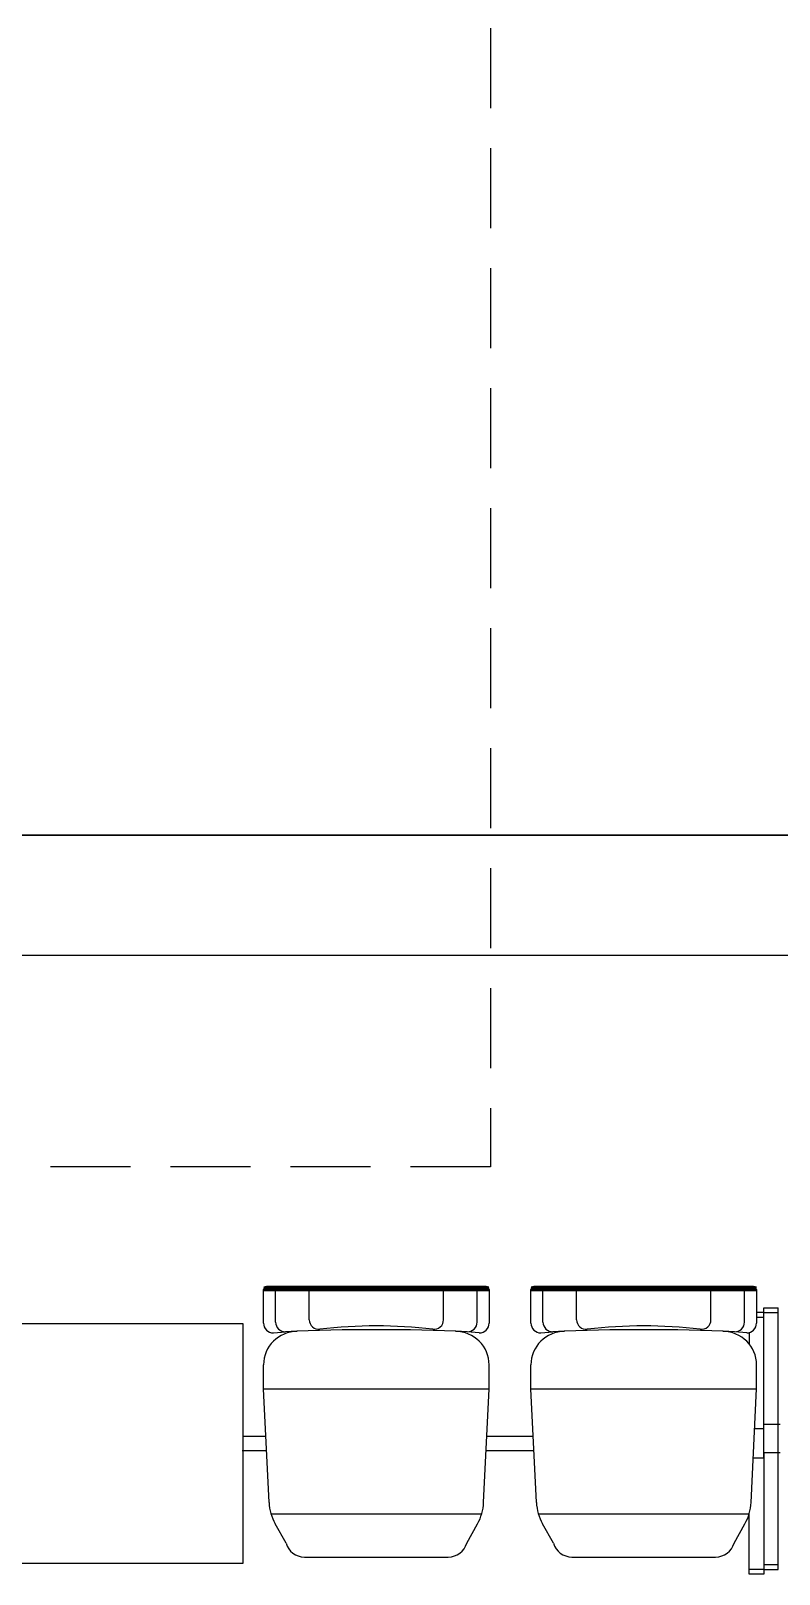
# Model space of a CAD drawing. Header units: inches. Extents: x 482566 to 494966, y -26460 to -22226.
# Drawn here: x 486494.7 to 486564.8, y -23261.7 to -23117.1 of the extents above; entities that cross this region are included whole.
import ezdxf

# ---------------------------------------------------------------- set-up
doc = ezdxf.new("R2010")
doc.units = ezdxf.units.IN
doc.header["$LTSCALE"] = 15
doc.header["$MEASUREMENT"] = 0
doc.linetypes.add('DASHED', pattern=[0.75, 0.5, -0.25])
doc.layers.add('I-WALL-FULL', color=5, linetype='Continuous')
doc.layers.add('Water Main', color=5, linetype='DASHED')

msp = doc.modelspace()

# ---------------------------------------------------------------- linework, layer by layer
for p, q in [((486312.4611458341, -23192.47065860225, 4.551985711909146), (486816.0983198305, -23192.47065860225, 6.930000000000007)), ((486312.4612490448, -23203.72066363139, 6.930000000000007), (486816.0968078083, -23203.72065860225, 6.930000000000007))]:
    msp.add_line(p, q)
at = {"linetype": 'Continuous'}
for p, q in [((486516.4967693015, -23238.21992718009, 3.811500000000003), (486516.4967693015, -23235.04717611385, 3.811500000000003)), ((486517.6217693015, -23238.11257409472, 3.811500000000003), (486517.6217693015, -23235.22717611385, 3.811500000000003)), ((486520.7717693014, -23237.89072151603, 3.811500000000003), (486520.7717693014, -23235.22717611385, 3.811500000000003)), ((486533.3717693015, -23237.89072151603, 3.811500000000003), (486533.3717693015, -23235.22717611385, 3.811500000000003)), ((486536.5217693014, -23238.11257409472, 3.811500000000003), (486536.5217693014, -23235.22717611385, 3.811500000000003)), ((486537.6467693014, -23235.04717611385, 3.811500000000003), (486537.6467693014, -23238.21992718009, 3.811500000000003)), ((486541.5726892079, -23238.21992718009, 3.811500000000003), (486541.5726892079, -23235.04717611385, 3.811500000000003)), ((486542.6976892079, -23238.11257409472, 3.811500000000003), (486542.6976892079, -23235.22717611385, 3.811500000000003)), ((486545.8476892081, -23237.89072151603, 3.811500000000003), (486545.8476892081, -23235.22717611385, 3.811500000000003)), ((486558.4476892079, -23237.89072151603, 3.811500000000003), (486558.4476892079, -23235.22717611385, 3.811500000000003)), ((486561.5976892078, -23238.11257409472, 3.811500000000003), (486561.5976892078, -23235.22717611385, 3.811500000000003)), ((486562.7226892081, -23235.04717611385, 3.811500000000003), (486562.7226892081, -23238.21992718009, 3.811500000000003)), ((486517.4177433955, -23239.11968275098, 3.811500000000003), (486518.5607821118, -23239.01172814194, 3.811500000000003)), ((486536.7257952075, -23239.11968275098, 3.811500000000003), (486535.5827564913, -23239.01172814194, 3.811500000000003)), ((486542.493663302, -23239.11968275098, 3.811500000000003), (486543.6367020181, -23239.01172814194, 3.811500000000003)), ((486561.801715114, -23239.11968275098, 3.811500000000003), (486560.6586763978, -23239.01172814194, 3.811500000000003)), ((486516.4967693015, -23244.38468275098, 3.811500000000003), (486516.4967693015, -23242.13468275098, 3.811500000000003)), ((486537.6467693014, -23244.38468275098, 3.811500000000003), (486537.6467693014, -23242.13468275098, 3.811500000000003)), ((486541.5726892079, -23244.38468275098, 3.811500000000003), (486541.5726892079, -23242.13468275098, 3.811500000000003)), ((486562.7226892081, -23244.38468275098, 3.811500000000003), (486562.7226892081, -23242.13468275098, 3.811500000000003)), ((486516.4967693015, -23244.38468275098, 3.811500000000003), (486537.6467693014, -23244.38468275098, 3.811500000000003)), ((486517.0081791591, -23255.02200778746, 3.811500000000003), (486516.4967693015, -23244.38468275098, 3.811500000000003)), ((486537.1353594439, -23255.02200778746, 3.811500000000003), (486537.6467693014, -23244.38468275098, 3.811500000000003)), ((486541.5726892079, -23244.38468275098, 3.811500000000003), (486562.7226892081, -23244.38468275098, 3.811500000000003)), ((486542.0840990655, -23255.02200778746, 3.811500000000003), (486541.5726892079, -23244.38468275098, 3.811500000000003)), ((486562.2112793505, -23255.02200778746, 3.811500000000003), (486562.7226892081, -23244.38468275098, 3.811500000000003)), ((486517.1885068644, -23256.08468275099, 3.811500000000003), (486536.9550317384, -23256.08468275099, 3.811500000000003)), ((486542.264426771, -23256.08468275099, 3.811500000000003), (486562.0309516449, -23256.08468275099, 3.811500000000003)), ((486518.6007966134, -23258.82536738141, 3.811500000000003), (486517.5808316977, -23257.01196962549, 3.811500000000003)), ((486535.5427419897, -23258.82536738141, 3.811500000000003), (486536.5627069054, -23257.01196962549, 3.811500000000003)), ((486543.6767165199, -23258.82536738141, 3.811500000000003), (486542.6567516041, -23257.01196962549, 3.811500000000003)), ((486560.618661896, -23258.82536738141, 3.811500000000003), (486561.6386268119, -23257.01196962549, 3.811500000000003)), ((486520.3326247208, -23260.13468275098, 3.811500000000003), (486533.810913882, -23260.13468275098, 3.811500000000003)), ((486545.4085446272, -23260.13468275098, 3.811500000000003), (486558.8868337885, -23260.13468275098, 3.811500000000003))]:
    msp.add_line(p, q, dxfattribs=at)
at = {"color": 7, "linetype": 'Continuous'}
for p, q in [((486537.3767693014, -23234.77717611384, 3.811500000000003), (486516.7667693014, -23234.77717611384, 3.811500000000003)), ((486562.452689208, -23234.77717611384, 3.811500000000003), (486541.8426892079, -23234.77717611384, 3.811500000000003)), ((486563.397689208, -23248.13092943241, 3.811500000000003), (486562.5425811945, -23248.13092943241, 3.811500000000003)), ((486563.397689208, -23247.68092943241, 3.811500000000003), (486564.943235603, -23247.68092943241, 3.811500000000003)), ((486563.397689208, -23250.38092943241, 3.811500000000003), (486563.397689208, -23247.68092943241, 3.811500000000003)), ((486563.397689208, -23250.83092943242, 3.811500000000003), (486563.397689208, -23248.13092943241, 3.811500000000003)), ((486514.543235603, -23248.80592943241, 3.811500000000003), (486516.709329238, -23248.80592943241, 3.811500000000003)), ((486537.4342093649, -23248.80592943241, 3.811500000000003), (486541.7852491445, -23248.80592943241, 3.811500000000003)), ((486514.4783317567, -23250.15592943242, 3.811500000000003), (486516.7742330843, -23250.15592943242, 3.811500000000003)), ((486537.3693055187, -23250.15592943242, 3.811500000000003), (486541.8501529908, -23250.15592943242, 3.811500000000003)), ((486562.412773502, -23250.83092943242, 3.811500000000003), (486563.397689208, -23250.83092943242, 3.811500000000003)), ((486564.943235603, -23250.38092943241, 3.811500000000003), (486563.397689208, -23250.38092943241, 3.811500000000003))]:
    msp.add_line(p, q, dxfattribs=at)
at = {"color": 7}
for p, q in [((486563.397689208, -23237.22292943241, 3.811500000000003), (486562.7226892081, -23237.22292943241, 3.811500000000003)), ((486563.397689208, -23237.67292943242, 3.811500000000003), (486562.7226892081, -23237.67292943242, 3.811500000000003)), ((486563.397689208, -23247.68092943241, 3.811500000000003), (486563.397689208, -23236.77292943242, 3.811500000000003)), ((486563.397689208, -23236.77292943242, 3.811500000000003), (486564.747689208, -23236.77292943242, 3.811500000000003)), ((486563.397689208, -23248.13092943241, 3.811500000000003), (486563.397689208, -23237.22292943241, 3.811500000000003)), ((486563.397689208, -23237.22292943241, 3.811500000000003), (486564.747689208, -23237.22292943241, 3.811500000000003)), ((486564.747689208, -23261.28892943241, 3.811500000000003), (486564.747689208, -23236.77292943242, 3.811500000000003)), ((486562.047689208, -23239.09134843298, 3.811500000000003), (486562.047689208, -23240.18612559247, 3.811500000000003)), ((486563.397689208, -23250.38092943241, 3.811500000000003), (486563.397689208, -23261.28892943241, 3.811500000000003)), ((486563.397689208, -23250.83092943242, 3.811500000000003), (486563.397689208, -23261.73892943242, 3.811500000000003)), ((486562.047689208, -23261.73892943242, 3.811500000000003), (486562.047689208, -23256.02679151613, 3.811500000000003)), ((486563.397689208, -23260.83892943242, 3.811500000000003), (486564.747689208, -23260.83892943242, 3.811500000000003)), ((486563.397689208, -23261.28892943241, 3.811500000000003), (486562.047689208, -23261.28892943241, 3.811500000000003)), ((486563.397689208, -23261.73892943242, 3.811500000000003), (486562.047689208, -23261.73892943242, 3.811500000000003)), ((486563.397689208, -23261.28892943241, 3.811500000000003), (486564.747689208, -23261.28892943241, 3.811500000000003))]:
    msp.add_line(p, q, dxfattribs=at)
at = {"color": 0, "linetype": 'Continuous'}
for p, q in [((486492.0432356028, -23238.23092943241, 3.811500000000003), (486514.543235603, -23238.23092943241, 3.811500000000003)), ((486514.543235603, -23238.23092943241, 3.811500000000003), (486514.543235603, -23260.73092943241, 3.811500000000003)), ((486514.543235603, -23260.73092943241, 3.811500000000003), (486492.0432356028, -23260.73092943241, 3.811500000000003))]:
    msp.add_line(p, q, dxfattribs=at)
at = {"color": 7, "linetype": 'Continuous', "const_width": 0.45, "elevation": 3.811500000000003}
for points in [[(486537.6467693014, -23235.00217611384), (486516.4967693015, -23235.00217611384)], [(486562.7226892081, -23235.00217611384), (486541.5726892079, -23235.00217611384)]]:
    msp.add_lwpolyline(points, dxfattribs=at)
at = {"linetype": 'Continuous'}
for centre, radius, start, end in [((486516.7667693014, -23235.04717611385, 3.811500000000003), 0.27, 90, 180), ((486537.3767693014, -23235.04717611385, 3.811500000000003), 0.27, 0, 90), ((486541.8426892079, -23235.04717611385, 3.811500000000003), 0.27, 90, 180), ((486562.452689208, -23235.04717611385, 3.811500000000003), 0.27, 0, 90), ((486518.5217693014, -23238.11257409472, 3.811500000000003), 0.8999999999999999, 180, 272.4844110937242), ((486521.6717693015, -23237.89072151603, 3.811500000000003), 0.8999999999999999, 180, 276.857648416153), ((486532.4717693014, -23237.89072151603, 3.811500000000003), 0.8999999999999999, 263.142351583847, 0), ((486535.6217693015, -23238.11257409472, 3.811500000000003), 0.8999999999999999, 267.5155889062758, 0), ((486543.5976892078, -23238.11257409472, 3.811500000000003), 0.8999999999999999, 180, 272.4844110937242), ((486546.7476892078, -23237.89072151603, 3.811500000000003), 0.8999999999999999, 180, 276.857648416153), ((486557.547689208, -23237.89072151603, 3.811500000000003), 0.8999999999999999, 263.142351583847, 0), ((486560.6976892079, -23238.11257409472, 3.811500000000003), 0.8999999999999999, 267.5155889062758, 0), ((486517.3967693014, -23238.21992718009, 3.811500000000003), 0.8999999999999999, 180, 271.3353731885991), ((486519.6467693014, -23242.13468275098, 3.811500000000003), 3.149999999999999, 90, 180), ((486527.0717693015, -23435.17008044812, 3.811500000000003), 196.3429043342685, 87.5155889062758, 92.48441109372422), ((486527.0717693015, -23282.79217611385, 3.811500000000003), 44.32499999999999, 83.14235158384696, 96.85764841615305), ((486534.4967693015, -23242.13468275098, 3.811500000000003), 3.149999999999999, 0, 90), ((486536.7467693015, -23238.21992718009, 3.811500000000003), 0.8999999999999999, 268.6646268114009, 0), ((486542.4726892081, -23238.21992718009, 3.811500000000003), 0.8999999999999999, 180, 271.3353731885991), ((486544.7226892078, -23242.13468275098, 3.811500000000003), 3.149999999999999, 90, 180), ((486552.147689208, -23435.17008044812, 3.811500000000003), 196.3429043342685, 87.5155889062758, 92.48441109372422), ((486552.147689208, -23282.79217611385, 3.811500000000003), 44.32499999999999, 83.14235158384696, 96.85764841615305), ((486559.5726892079, -23242.13468275098, 3.811500000000003), 3.149999999999999, 0, 90), ((486561.8226892079, -23238.21992718009, 3.811500000000003), 0.8999999999999999, 268.6646268114009, 0), ((486521.5029875286, -23254.80591123124, 3.811500000000003), 4.5, 182.7524854003798, 209.3560416747139), ((486532.6405510745, -23254.80591123124, 3.811500000000003), 4.5, 330.6439583252862, 357.2475145996202), ((486546.578907435, -23254.80591123124, 3.811500000000003), 4.5, 182.7524854003798, 209.3560416747139), ((486557.716470981, -23254.80591123124, 3.811500000000003), 4.5, 330.6439583252862, 357.2475145996202), ((486520.3326247208, -23258.33468275099, 3.811500000000003), 1.8, 195.8191939464574, 270), ((486533.810913882, -23258.33468275099, 3.811500000000003), 1.8, 270, 344.1808060535426), ((486545.4085446272, -23258.33468275099, 3.811500000000003), 1.8, 195.8191939464574, 270), ((486558.8868337885, -23258.33468275099, 3.811500000000003), 1.8, 270, 344.1808060535426)]:
    msp.add_arc(centre, radius, start, end, dxfattribs=at)
at = {"layer": 'I-WALL-FULL'}
for p, q in [((486550.5562238417, -23192.47060780992, 6.930000000000007), (486312.4611458341, -23192.47052041908, 6.930000000000007)), ((486679.4816791196, -23192.47065692716, 6.930000000000007), (486312.4611458341, -23192.47052151147, 6.930000000000007)), ((486312.4612490448, -23203.72066363139, 6.930000000000007), (486945.9032391451, -23203.72066363139, 6.930000000000007))]:
    msp.add_line(p, q, dxfattribs=at)
at = {"layer": 'Water Main'}
for p, q in [((486537.7716108702, -22576.82226357315, 10.3516575900686), (486537.7716108702, -23223.5679787407, 10.3516575900686)), ((486537.7716108702, -23223.5679787407, 10.3516575900686), (486400.6437081749, -23223.56797874069, 10.3516575900686))]:
    msp.add_line(p, q, dxfattribs=at)

doc.saveas('drawing.dxf')
